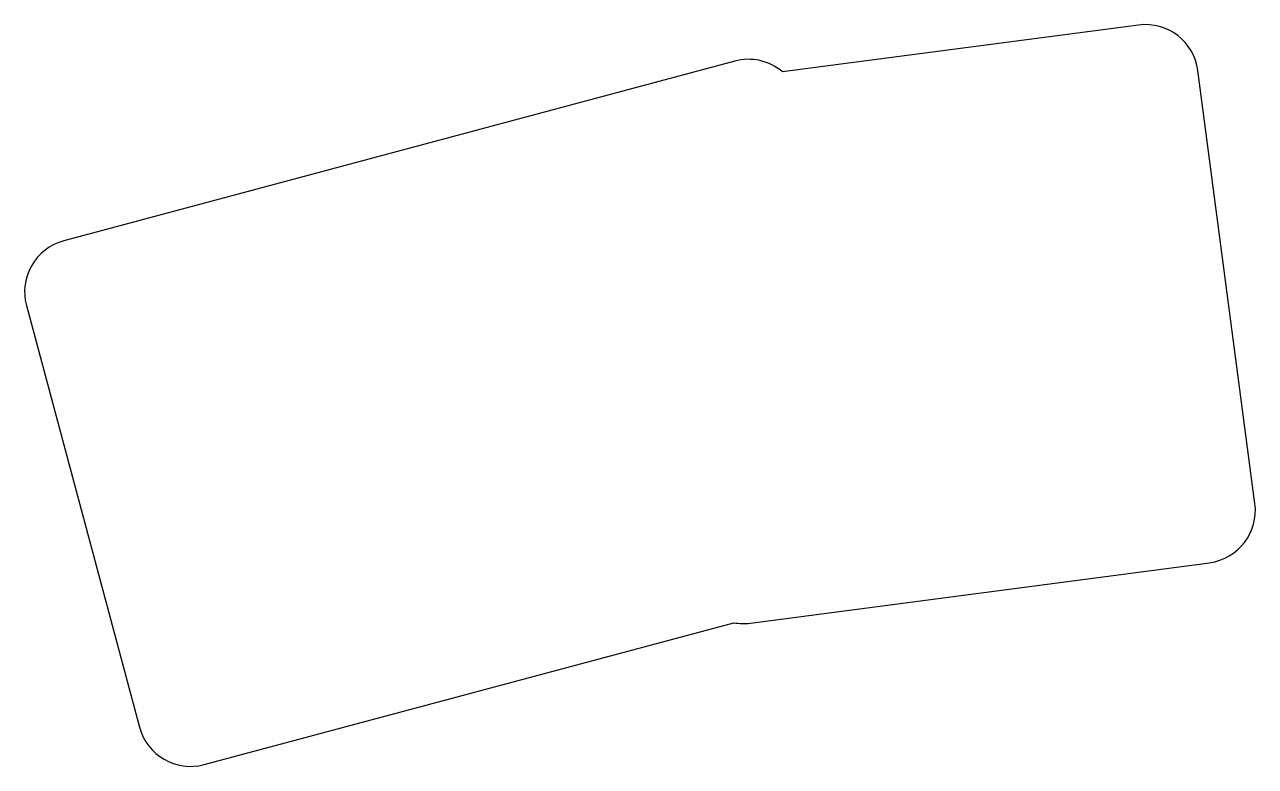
# Model space of a CAD drawing. Header units: millimetres. Extents: x 247.1 to 293.6, y -153.4 to -125.4.
import ezdxf

# ---------------------------------------------------------------- set-up
doc = ezdxf.new("R2010")
doc.units = ezdxf.units.MM

msp = doc.modelspace()

# ---------------------------------------------------------------- linework, layer by layer
for p, q in [((289.218, -125.412), (275.765, -127.183)), ((273.951, -126.774), (248.595, -133.568)), ((293.615, -143.493), (291.462, -127.134)), ((247.181, -136.017), (251.452, -151.955)), ((274.543, -148.021), (291.894, -145.737)), ((253.901, -153.369), (273.921, -148.005))]:
    msp.add_line(p, q)
for centre, start, end in [((289.479, -127.395), 7.5, 97.5), ((274.468, -128.706), 49.5792, 105), ((249.113, -135.5), 105, 195), ((291.633, -143.754), 277.5, 367.5), ((274.282, -146.038), 259.5889, 277.5), ((253.383, -151.437), 195, 285)]:
    msp.add_arc(centre, 2, start, end)

doc.saveas('drawing.dxf')
